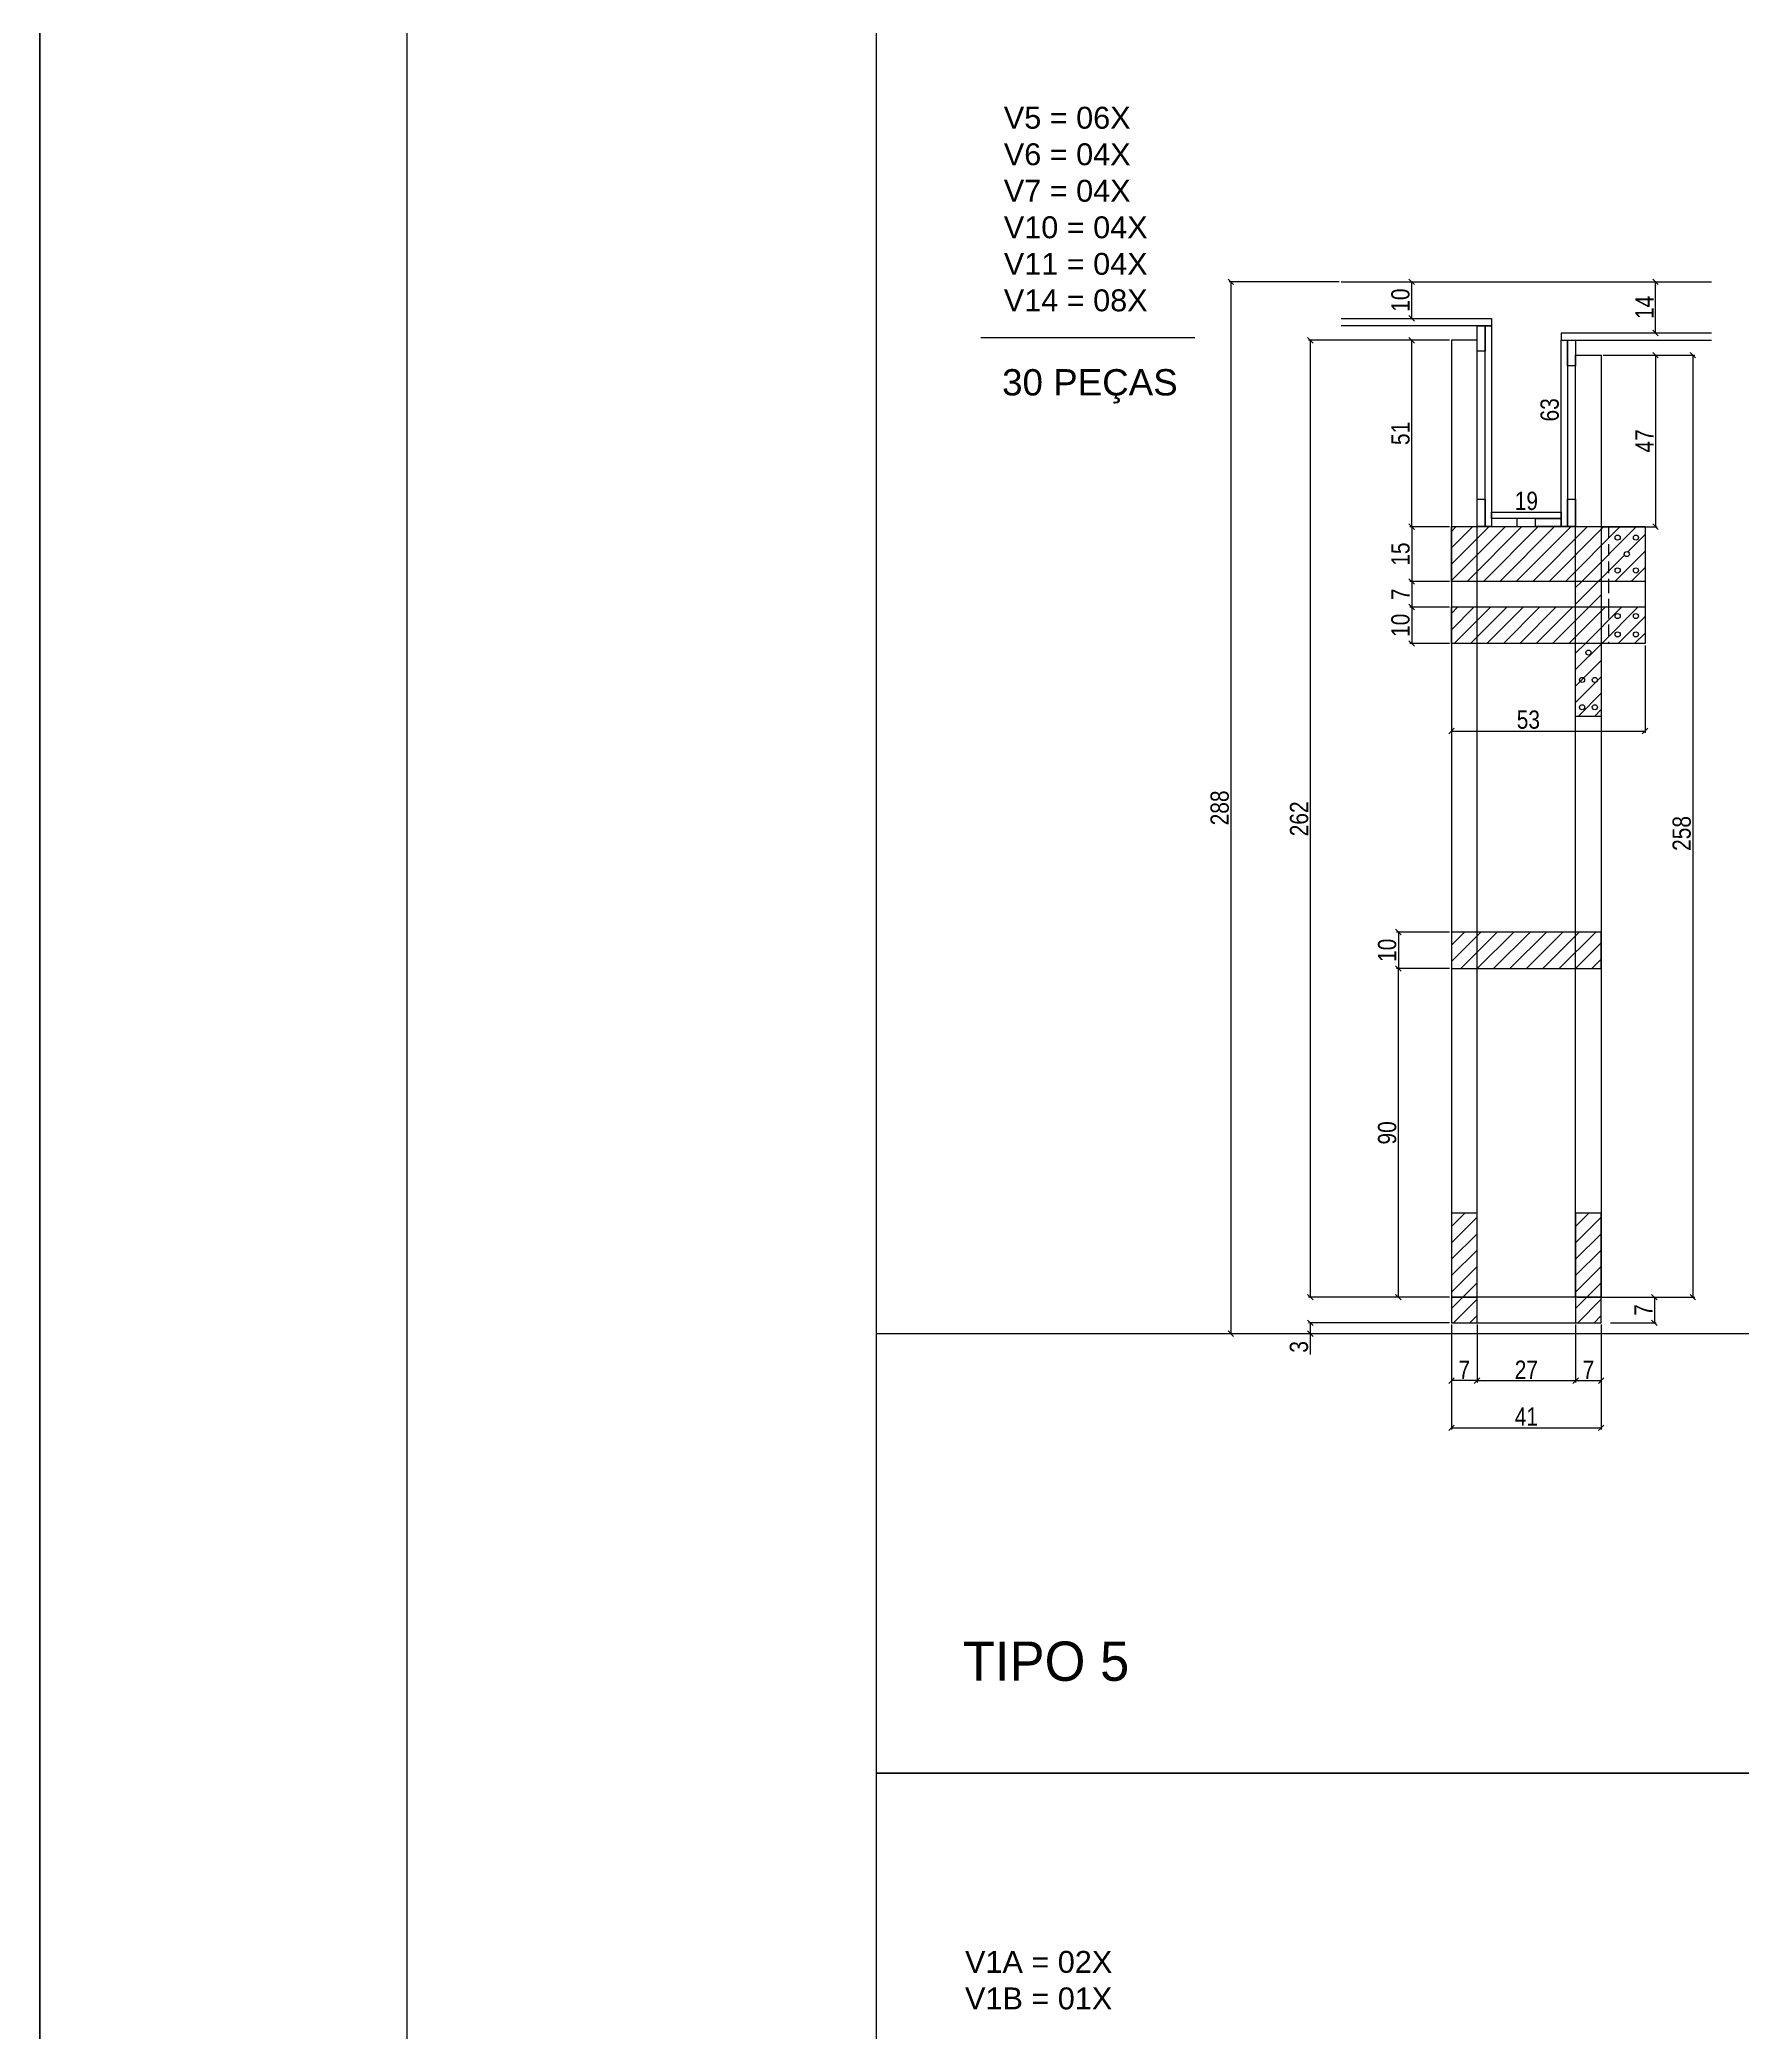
# Model space of a CAD drawing. Extents: x 16965 to 24320, y 205100 to 209880.
# Drawn here: x 16965 to 17897, y 206505 to 207596 of the extents above; entities that cross this region are included whole.
import ezdxf

# ---------------------------------------------------------------- set-up
doc = ezdxf.new("R2010")
doc.units = 0
doc.linetypes.add('DASHED2', pattern=[9.525, 6.35, -3.175])
doc.layers.get('0').update_dxf_attribs({"linetype": 'CONTINUOUS'})
doc.layers.get('DEFPOINTS').update_dxf_attribs({"linetype": 'CONTINUOUS'})
for name, color, linetype in [('8', 111, 'CONTINUOUS'), ('COTA', 241, 'CONTINUOUS'), ('detalhes', 4, 'CONTINUOUS'), ('HACHURA', 8, 'CONTINUOUS'), ('TIRAS REESCORAMENTO', 252, 'CONTINUOUS'), ('VIGAS', 3, 'CONTINUOUS')]:
    doc.layers.add(name, color=color, linetype=linetype)
doc.layers.add('FOLHA', color=255, linetype='CONTINUOUS', lineweight=40)
doc.styles.add('COTA TECNICA 2X', font='techl___.ttf', dxfattribs={"height": 10})
doc.styles.add('R80-50', font='arial.ttf', dxfattribs={"height": 10})
doc.styles.add('ROMAS860', font='ROMAS860.SHX', dxfattribs={"height": 8.5})
doc.dimstyles.new('SECAO', dxfattribs={"dimscale": 0.333333, "dimtxt": 5, "dimasz": 9, "dimexe": 3, "dimexo": 3, "dimgap": 3, "dimtad": 1, "dimdec": 1, "dimlfac": 0.5, "dimzin": 12, "dimdsep": 46, "dimtxsty": 'COTA TECNICA 2X', "dimblk1": 'OBLIQUE', "dimblk2": 'OBLIQUE', "dimsah": 1, "dimcen": 0.9, "dimclrd": 4, "dimclre": 4, "dimclrt": 240, "dimadec": 1, "dimazin": 3, "dimtfac": 1, "dimtdec": 1, "dimtmove": 0, "dimatfit": 3, "dimfxl": 1, "dimtolj": 1, "dimtzin": 12, "dimarcsym": 0})
pattern_1 = [(45, (-5854.2604, 9005.817), (-4.49012806, 4.49012806), [])]

# ---------------------------------------------------------------- blocks, each defined once
blk = doc.blocks.new('_Oblique')
at = {"color": 0, "linetype": 'ByBlock', "lineweight": -2}
blk.add_line((-0.5, -0.5), (0.5, 0.5), dxfattribs=at)
blk = doc.blocks.new('*D2942')
at = {"layer": 'DEFPOINTS', "color": 0, "transparency": 16777216}
for p in [(17737.6, 207431.2), (17660.3, 206907.1), (17737.6, 206907.1)]:
    blk.add_point(p, dxfattribs=at)
at = {"layer": 'detalhes', "color": 4, "lineweight": -2, "transparency": 16777216}
for p, q in [((17736.6, 207431.2), (17659.3, 207431.2)), ((17660.3, 207431.2), (17660.3, 206907.1)), ((17736.6, 206907.1), (17659.3, 206907.1))]:
    blk.add_line(p, q, dxfattribs=at)
at = {"layer": 'detalhes', "color": 4, "lineweight": -2, "transparency": 16777216, "xscale": 3, "yscale": 3, "zscale": 3}
for p, rotation in [((17660.3, 207431.2), 90), ((17660.3, 206907.1), 270)]:
    blk.add_blockref('_Oblique', p, dxfattribs=dict(at, rotation=rotation))
at = {"layer": 'detalhes', "color": 240, "transparency": 16777216, "insert": (17654.2, 207169.1), "char_height": 10, "attachment_point": 5, "rotation": 90, "style": 'COTA TECNICA 2X'}
blk.add_mtext('\\A1;262', dxfattribs=at)
blk = doc.blocks.new('*D2943')
at = {"layer": 'DEFPOINTS', "color": 0, "transparency": 16777216}
for p in [(17737.6, 206893.1), (17819.6, 206893.1), (17819.6, 206835.6)]:
    blk.add_point(p, dxfattribs=at)
at = {"layer": 'detalhes', "color": 4, "lineweight": -2, "transparency": 16777216}
for p, q in [((17737.6, 206892.1), (17737.6, 206834.6)), ((17819.6, 206892.1), (17819.6, 206834.6)), ((17737.6, 206835.6), (17819.6, 206835.6))]:
    blk.add_line(p, q, dxfattribs=at)
at = {"layer": 'detalhes', "color": 4, "lineweight": -2, "transparency": 16777216, "xscale": 3, "yscale": 3, "zscale": 3, "rotation": 180}
blk.add_blockref('_Oblique', (17737.6, 206835.6), dxfattribs=at)
at = {"layer": 'detalhes', "color": 4, "lineweight": -2, "transparency": 16777216, "xscale": 3, "yscale": 3, "zscale": 3}
blk.add_blockref('_Oblique', (17819.6, 206835.6), dxfattribs=at)
at = {"layer": 'detalhes', "color": 240, "transparency": 16777216, "insert": (17778.6, 206841.7), "char_height": 10, "attachment_point": 5, "style": 'COTA TECNICA 2X'}
blk.add_mtext('\\A1;41', dxfattribs=at)
blk = doc.blocks.new('*D2944')
at = {"layer": 'DEFPOINTS', "color": 0, "transparency": 16777216}
for p in [(17751.6, 206893.1), (17805.6, 206893.1), (17805.6, 206861.4)]:
    blk.add_point(p, dxfattribs=at)
at = {"layer": 'detalhes', "color": 4, "lineweight": -2, "transparency": 16777216}
for p, q in [((17751.6, 206892.1), (17751.6, 206860.4)), ((17805.6, 206892.1), (17805.6, 206860.4)), ((17751.6, 206861.4), (17805.6, 206861.4))]:
    blk.add_line(p, q, dxfattribs=at)
at = {"layer": 'detalhes', "color": 4, "lineweight": -2, "transparency": 16777216, "xscale": 3, "yscale": 3, "zscale": 3, "rotation": 180}
blk.add_blockref('_Oblique', (17751.6, 206861.4), dxfattribs=at)
at = {"layer": 'detalhes', "color": 4, "lineweight": -2, "transparency": 16777216, "xscale": 3, "yscale": 3, "zscale": 3}
blk.add_blockref('_Oblique', (17805.6, 206861.4), dxfattribs=at)
at = {"layer": 'detalhes', "color": 240, "transparency": 16777216, "insert": (17778.6, 206867.4), "char_height": 10, "attachment_point": 5, "style": 'COTA TECNICA 2X'}
blk.add_mtext('\\A1;27', dxfattribs=at)
blk = doc.blocks.new('*D2945')
at = {"layer": 'DEFPOINTS', "color": 0, "transparency": 16777216}
for p in [(17805.6, 206861.4), (17819.6, 206861.4), (17819.6, 206861.4)]:
    blk.add_point(p, dxfattribs=at)
at = {"layer": 'detalhes', "color": 4, "lineweight": -2, "transparency": 16777216}
blk.add_line((17805.6, 206861.4), (17819.6, 206861.4), dxfattribs=at)
at = {"layer": 'detalhes', "color": 4, "lineweight": -2, "transparency": 16777216, "xscale": 3, "yscale": 3, "zscale": 3, "rotation": 180}
blk.add_blockref('_Oblique', (17805.6, 206861.4), dxfattribs=at)
at = {"layer": 'detalhes', "color": 4, "lineweight": -2, "transparency": 16777216, "xscale": 3, "yscale": 3, "zscale": 3}
blk.add_blockref('_Oblique', (17819.6, 206861.4), dxfattribs=at)
at = {"layer": 'detalhes', "color": 240, "transparency": 16777216, "insert": (17812.6, 206867.4), "char_height": 10, "attachment_point": 5, "style": 'COTA TECNICA 2X'}
blk.add_mtext('\\A1;7', dxfattribs=at)
blk = doc.blocks.new('*D2946')
at = {"layer": 'DEFPOINTS', "color": 0, "transparency": 16777216}
for p in [(17737.6, 206861.4), (17737.6, 206861.4), (17751.6, 206861.4)]:
    blk.add_point(p, dxfattribs=at)
at = {"layer": 'detalhes', "color": 4, "lineweight": -2, "transparency": 16777216}
blk.add_line((17751.6, 206861.4), (17737.6, 206861.4), dxfattribs=at)
at = {"layer": 'detalhes', "color": 4, "lineweight": -2, "transparency": 16777216, "xscale": 3, "yscale": 3, "zscale": 3, "rotation": 180}
blk.add_blockref('_Oblique', (17737.6, 206861.4), dxfattribs=at)
at = {"layer": 'detalhes', "color": 4, "lineweight": -2, "transparency": 16777216, "xscale": 3, "yscale": 3, "zscale": 3}
blk.add_blockref('_Oblique', (17751.6, 206861.4), dxfattribs=at)
at = {"layer": 'detalhes', "color": 240, "transparency": 16777216, "insert": (17744.6, 206867.4), "char_height": 10, "attachment_point": 5, "style": 'COTA TECNICA 2X'}
blk.add_mtext('\\A1;7', dxfattribs=at)
blk = doc.blocks.new('*D2947')
at = {"layer": 'DEFPOINTS', "color": 0, "transparency": 16777216}
for p in [(17737.6, 207107.1), (17708.5, 207087.1), (17737.6, 207087.1)]:
    blk.add_point(p, dxfattribs=at)
at = {"layer": 'detalhes', "color": 4, "lineweight": -2, "transparency": 16777216}
for p, q in [((17736.6, 207107.1), (17707.5, 207107.1)), ((17708.5, 207107.1), (17708.5, 207087.1)), ((17736.6, 207087.1), (17707.5, 207087.1))]:
    blk.add_line(p, q, dxfattribs=at)
at = {"layer": 'detalhes', "color": 4, "lineweight": -2, "transparency": 16777216, "xscale": 3, "yscale": 3, "zscale": 3}
for p, rotation in [((17708.5, 207107.1), 90), ((17708.5, 207087.1), 270)]:
    blk.add_blockref('_Oblique', p, dxfattribs=dict(at, rotation=rotation))
at = {"layer": 'detalhes', "color": 240, "transparency": 16777216, "insert": (17702.4, 207097.1), "char_height": 10, "attachment_point": 5, "rotation": 90, "style": 'COTA TECNICA 2X'}
blk.add_mtext('\\A1;10', dxfattribs=at)
blk = doc.blocks.new('*D2948')
at = {"layer": 'DEFPOINTS', "color": 0, "transparency": 16777216}
for p in [(17715.8, 207431.2), (17737.6, 207431.2), (17737.6, 207329.1)]:
    blk.add_point(p, dxfattribs=at)
at = {"layer": 'detalhes', "color": 4, "lineweight": -2, "transparency": 16777216}
for p, q in [((17736.6, 207431.2), (17714.8, 207431.2)), ((17715.8, 207329.1), (17715.8, 207431.2)), ((17736.6, 207329.1), (17714.8, 207329.1))]:
    blk.add_line(p, q, dxfattribs=at)
at = {"layer": 'detalhes', "color": 4, "lineweight": -2, "transparency": 16777216, "xscale": 3, "yscale": 3, "zscale": 3}
for p, rotation in [((17715.8, 207431.2), 90), ((17715.8, 207329.1), 270)]:
    blk.add_blockref('_Oblique', p, dxfattribs=dict(at, rotation=rotation))
at = {"layer": 'detalhes', "color": 240, "transparency": 16777216, "insert": (17709.7, 207380.2), "char_height": 10, "attachment_point": 5, "rotation": 90, "style": 'COTA TECNICA 2X'}
blk.add_mtext('\\A1;51', dxfattribs=at)
blk = doc.blocks.new('*D2949')
at = {"layer": 'DEFPOINTS', "color": 0, "transparency": 16777216}
for p in [(17819.6, 207423.1), (17819.6, 207329.1), (17849.3, 207329.1)]:
    blk.add_point(p, dxfattribs=at)
at = {"layer": 'detalhes', "color": 4, "lineweight": -2, "transparency": 16777216}
for p, q in [((17820.6, 207423.1), (17850.3, 207423.1)), ((17849.3, 207423.1), (17849.3, 207329.1)), ((17820.6, 207329.1), (17850.3, 207329.1))]:
    blk.add_line(p, q, dxfattribs=at)
at = {"layer": 'detalhes', "color": 4, "lineweight": -2, "transparency": 16777216, "xscale": 3, "yscale": 3, "zscale": 3}
for p, rotation in [((17849.3, 207423.1), 90), ((17849.3, 207329.1), 270)]:
    blk.add_blockref('_Oblique', p, dxfattribs=dict(at, rotation=rotation))
at = {"layer": 'detalhes', "color": 240, "transparency": 16777216, "insert": (17843.3, 207376.1), "char_height": 10, "attachment_point": 5, "rotation": 90, "style": 'COTA TECNICA 2X'}
blk.add_mtext('\\A1;47', dxfattribs=at)
blk = doc.blocks.new('*D2950')
at = {"layer": 'DEFPOINTS', "color": 0, "transparency": 16777216}
for p in [(17677.1, 207463.2), (17616.8, 206887.1), (17737.6, 206887.1)]:
    blk.add_point(p, dxfattribs=at)
at = {"layer": 'detalhes', "color": 4, "lineweight": -2, "transparency": 16777216}
for p, q in [((17676.1, 207463.2), (17615.8, 207463.2)), ((17616.8, 207463.2), (17616.8, 206887.1)), ((17736.6, 206887.1), (17615.8, 206887.1))]:
    blk.add_line(p, q, dxfattribs=at)
at = {"layer": 'detalhes', "color": 4, "lineweight": -2, "transparency": 16777216, "xscale": 3, "yscale": 3, "zscale": 3}
for p, rotation in [((17616.8, 207463.2), 90), ((17616.8, 206887.1), 270)]:
    blk.add_blockref('_Oblique', p, dxfattribs=dict(at, rotation=rotation))
at = {"layer": 'detalhes', "color": 240, "transparency": 16777216, "insert": (17610.7, 207175.1), "char_height": 10, "attachment_point": 5, "rotation": 90, "style": 'COTA TECNICA 2X'}
blk.add_mtext('\\A1;288', dxfattribs=at)
blk = doc.blocks.new('*D2951')
at = {"layer": 'DEFPOINTS', "color": 0, "transparency": 16777216}
for p in [(17737.6, 206893.1), (17660.3, 206887.1), (17737.6, 206887.1)]:
    blk.add_point(p, dxfattribs=at)
at = {"layer": 'detalhes', "color": 4, "lineweight": -2, "transparency": 16777216}
for p, q in [((17736.6, 206893.1), (17659.3, 206893.1)), ((17660.3, 206893.1), (17660.3, 206887.1)), ((17736.6, 206887.1), (17659.3, 206887.1)), ((17660.3, 206887.1), (17660.3, 206875.8))]:
    blk.add_line(p, q, dxfattribs=at)
at = {"layer": 'detalhes', "color": 4, "lineweight": -2, "transparency": 16777216, "xscale": 3, "yscale": 3, "zscale": 3}
for p, rotation in [((17660.3, 206893.1), 90), ((17660.3, 206887.1), 270)]:
    blk.add_blockref('_Oblique', p, dxfattribs=dict(at, rotation=rotation))
at = {"layer": 'detalhes', "color": 240, "transparency": 16777216, "insert": (17654.1, 206879.9), "char_height": 10, "attachment_point": 5, "rotation": 90, "style": 'COTA TECNICA 2X'}
blk.add_mtext('\\A1;3', dxfattribs=at)
blk = doc.blocks.new('*D2952')
at = {"layer": 'DEFPOINTS', "color": 0, "transparency": 16777216}
for p in [(17774.6, 207463.2), (17797.6, 207463.2), (17774.6, 207337.1)]:
    blk.add_point(p, dxfattribs=at)
at = {"layer": 'detalhes', "color": 240, "transparency": 16777216, "insert": (17791.4, 207393.1), "char_height": 10, "attachment_point": 5, "rotation": 90, "style": 'COTA TECNICA 2X'}
blk.add_mtext('\\A1;63', dxfattribs=at)
blk = doc.blocks.new('*D2953')
at = {"layer": 'DEFPOINTS', "color": 0, "transparency": 16777216}
for p in [(17759.6, 207337.1), (17797.6, 207337.1), (17797.6, 207337.1)]:
    blk.add_point(p, dxfattribs=at)
at = {"layer": 'detalhes', "color": 240, "transparency": 16777216, "insert": (17778.6, 207343.2), "char_height": 10, "attachment_point": 5, "style": 'COTA TECNICA 2X'}
blk.add_mtext('\\A1;19', dxfattribs=at)
blk = doc.blocks.new('*D2954')
at = {"layer": 'DEFPOINTS', "color": 0, "transparency": 16777216}
for p in [(17708.5, 207087.1), (17737.6, 207087.1), (17736.6, 206907.1)]:
    blk.add_point(p, dxfattribs=at)
at = {"layer": 'detalhes', "color": 4, "lineweight": -2, "transparency": 16777216}
for p, q in [((17736.6, 207087.1), (17707.5, 207087.1)), ((17708.5, 206907.1), (17708.5, 207087.1)), ((17735.6, 206907.1), (17707.5, 206907.1))]:
    blk.add_line(p, q, dxfattribs=at)
at = {"layer": 'detalhes', "color": 4, "lineweight": -2, "transparency": 16777216, "xscale": 3, "yscale": 3, "zscale": 3}
for p, rotation in [((17708.5, 207087.1), 90), ((17708.5, 206907.1), 270)]:
    blk.add_blockref('_Oblique', p, dxfattribs=dict(at, rotation=rotation))
at = {"layer": 'detalhes', "color": 240, "transparency": 16777216, "insert": (17702.4, 206997.1), "char_height": 10, "attachment_point": 5, "rotation": 90, "style": 'COTA TECNICA 2X'}
blk.add_mtext('\\A1;90', dxfattribs=at)
blk = doc.blocks.new('*D2955')
at = {"layer": 'DEFPOINTS', "color": 0, "transparency": 16777216}
for p in [(17737.6, 207289.1), (17843.6, 207265.1), (17843.6, 207217.2)]:
    blk.add_point(p, dxfattribs=at)
at = {"layer": 'detalhes', "color": 4, "lineweight": -2, "transparency": 16777216}
for p, q in [((17737.6, 207288.1), (17737.6, 207216.2)), ((17843.6, 207264.1), (17843.6, 207216.2)), ((17737.6, 207217.2), (17843.6, 207217.2))]:
    blk.add_line(p, q, dxfattribs=at)
at = {"layer": 'detalhes', "color": 4, "lineweight": -2, "transparency": 16777216, "xscale": 3, "yscale": 3, "zscale": 3, "rotation": 180}
blk.add_blockref('_Oblique', (17737.6, 207217.2), dxfattribs=at)
at = {"layer": 'detalhes', "color": 4, "lineweight": -2, "transparency": 16777216, "xscale": 3, "yscale": 3, "zscale": 3}
blk.add_blockref('_Oblique', (17843.6, 207217.2), dxfattribs=at)
at = {"layer": 'detalhes', "color": 240, "transparency": 16777216, "insert": (17779.7, 207223.4), "char_height": 10, "attachment_point": 5, "style": 'COTA TECNICA 2X'}
blk.add_mtext('\\A1;53', dxfattribs=at)
blk = doc.blocks.new('*D2956')
at = {"layer": 'DEFPOINTS', "color": 0, "transparency": 16777216}
for p in [(17820.6, 207423.1), (17820.6, 206907.1), (17869.8, 206907.1)]:
    blk.add_point(p, dxfattribs=at)
at = {"layer": 'detalhes', "color": 4, "lineweight": -2, "transparency": 16777216}
for p, q in [((17821.6, 207423.1), (17870.8, 207423.1)), ((17869.8, 207423.1), (17869.8, 206907.1)), ((17821.6, 206907.1), (17870.8, 206907.1))]:
    blk.add_line(p, q, dxfattribs=at)
at = {"layer": 'detalhes', "color": 4, "lineweight": -2, "transparency": 16777216, "xscale": 3, "yscale": 3, "zscale": 3}
for p, rotation in [((17869.8, 207423.1), 90), ((17869.8, 206907.1), 270)]:
    blk.add_blockref('_Oblique', p, dxfattribs=dict(at, rotation=rotation))
at = {"layer": 'detalhes', "color": 240, "transparency": 16777216, "insert": (17863.7, 207161.1), "char_height": 10, "attachment_point": 5, "rotation": 90, "style": 'COTA TECNICA 2X'}
blk.add_mtext('\\A1;258', dxfattribs=at)
blk = doc.blocks.new('*D2957')
at = {"layer": 'DEFPOINTS', "color": 0, "transparency": 16777216}
for p in [(17805.6, 206907.1), (17823.6, 206893.1), (17848.7, 206893.1)]:
    blk.add_point(p, dxfattribs=at)
at = {"layer": 'detalhes', "color": 4, "lineweight": -2, "transparency": 16777216}
for p, q in [((17806.6, 206907.1), (17849.7, 206907.1)), ((17848.7, 206907.1), (17848.7, 206893.1)), ((17824.6, 206893.1), (17849.7, 206893.1))]:
    blk.add_line(p, q, dxfattribs=at)
at = {"layer": 'detalhes', "color": 4, "lineweight": -2, "transparency": 16777216, "xscale": 3, "yscale": 3, "zscale": 3}
for p, rotation in [((17848.7, 206907.1), 90), ((17848.7, 206893.1), 270)]:
    blk.add_blockref('_Oblique', p, dxfattribs=dict(at, rotation=rotation))
at = {"layer": 'detalhes', "color": 240, "transparency": 16777216, "insert": (17842.7, 206900.1), "char_height": 10, "attachment_point": 5, "rotation": 90, "style": 'COTA TECNICA 2X'}
blk.add_mtext('\\A1;7', dxfattribs=at)
blk = doc.blocks.new('*D2939')
at = {"layer": 'DEFPOINTS', "color": 0, "transparency": 16777216}
for p in [(17737.6, 207329.1), (17715.8, 207299.1), (17737.6, 207299.1)]:
    blk.add_point(p, dxfattribs=at)
at = {"layer": 'detalhes', "color": 4, "lineweight": -2, "transparency": 16777216}
for p, q in [((17736.6, 207329.1), (17714.8, 207329.1)), ((17715.8, 207329.1), (17715.8, 207299.1)), ((17736.6, 207299.1), (17714.8, 207299.1))]:
    blk.add_line(p, q, dxfattribs=at)
at = {"layer": 'detalhes', "color": 4, "lineweight": -2, "transparency": 16777216, "xscale": 3, "yscale": 3, "zscale": 3}
for p, rotation in [((17715.8, 207329.1), 90), ((17715.8, 207299.1), 270)]:
    blk.add_blockref('_Oblique', p, dxfattribs=dict(at, rotation=rotation))
at = {"layer": 'detalhes', "color": 240, "transparency": 16777216, "insert": (17709.7, 207314.1), "char_height": 10, "attachment_point": 5, "rotation": 90, "style": 'COTA TECNICA 2X'}
blk.add_mtext('\\A1;15', dxfattribs=at)
blk = doc.blocks.new('*D2940')
at = {"layer": 'DEFPOINTS', "color": 0, "transparency": 16777216}
for p in [(17737.6, 207285.1), (17715.8, 207265.1), (17737.6, 207265.1)]:
    blk.add_point(p, dxfattribs=at)
at = {"layer": 'detalhes', "color": 4, "lineweight": -2, "transparency": 16777216}
for p, q in [((17736.6, 207285.1), (17714.8, 207285.1)), ((17715.8, 207285.1), (17715.8, 207265.1)), ((17736.6, 207265.1), (17714.8, 207265.1))]:
    blk.add_line(p, q, dxfattribs=at)
at = {"layer": 'detalhes', "color": 4, "lineweight": -2, "transparency": 16777216, "xscale": 3, "yscale": 3, "zscale": 3}
for p, rotation in [((17715.8, 207285.1), 90), ((17715.8, 207265.1), 270)]:
    blk.add_blockref('_Oblique', p, dxfattribs=dict(at, rotation=rotation))
at = {"layer": 'detalhes', "color": 240, "transparency": 16777216, "insert": (17709.7, 207275.1), "char_height": 10, "attachment_point": 5, "rotation": 90, "style": 'COTA TECNICA 2X'}
blk.add_mtext('\\A1;10', dxfattribs=at)
blk = doc.blocks.new('*D2941')
at = {"layer": 'DEFPOINTS', "color": 0, "transparency": 16777216}
for p in [(17737.6, 207299.1), (17715.8, 207285.1), (17737.6, 207285.1)]:
    blk.add_point(p, dxfattribs=at)
at = {"layer": 'detalhes', "color": 4, "lineweight": -2, "transparency": 16777216}
for p, q in [((17736.6, 207299.1), (17714.8, 207299.1)), ((17715.8, 207299.1), (17715.8, 207285.1)), ((17736.6, 207285.1), (17714.8, 207285.1))]:
    blk.add_line(p, q, dxfattribs=at)
at = {"layer": 'detalhes', "color": 4, "lineweight": -2, "transparency": 16777216, "xscale": 3, "yscale": 3, "zscale": 3}
for p, rotation in [((17715.8, 207299.1), 90), ((17715.8, 207285.1), 270)]:
    blk.add_blockref('_Oblique', p, dxfattribs=dict(at, rotation=rotation))
at = {"layer": 'detalhes', "color": 240, "transparency": 16777216, "insert": (17709.7, 207292.1), "char_height": 10, "attachment_point": 5, "rotation": 90, "style": 'COTA TECNICA 2X'}
blk.add_mtext('\\A1;7', dxfattribs=at)
blk = doc.blocks.new('*D2958')
at = {"layer": 'DEFPOINTS', "color": 0, "transparency": 16777216}
for p in [(17849.3, 207463.2), (17849.3, 207463.2), (17849.3, 207435.2)]:
    blk.add_point(p, dxfattribs=at)
at = {"layer": 'detalhes', "color": 4, "lineweight": -2, "transparency": 16777216}
for p, q in [((17849.3, 207435.2), (17849.3, 207463.2)), ((17850.3, 207463.2), (17850.3, 207463.2)), ((17850.3, 207435.2), (17850.3, 207435.2))]:
    blk.add_line(p, q, dxfattribs=at)
at = {"layer": 'detalhes', "color": 4, "lineweight": -2, "transparency": 16777216, "xscale": 3, "yscale": 3, "zscale": 3}
for p, rotation in [((17849.3, 207463.2), 90), ((17849.3, 207435.2), 270)]:
    blk.add_blockref('_Oblique', p, dxfattribs=dict(at, rotation=rotation))
at = {"layer": 'detalhes', "color": 240, "transparency": 16777216, "insert": (17843.3, 207449.2), "char_height": 10, "attachment_point": 5, "rotation": 90, "style": 'COTA TECNICA 2X'}
blk.add_mtext('\\A1;14', dxfattribs=at)
blk = doc.blocks.new('*D2959')
at = {"layer": 'DEFPOINTS', "color": 0, "transparency": 16777216}
for p in [(17715.8, 207463.2), (17715.8, 207463.2), (17715.8, 207443.2)]:
    blk.add_point(p, dxfattribs=at)
at = {"layer": 'detalhes', "color": 4, "lineweight": -2, "transparency": 16777216}
for p, q in [((17714.8, 207463.2), (17714.8, 207463.2)), ((17715.8, 207443.2), (17715.8, 207463.2)), ((17714.8, 207443.2), (17714.8, 207443.2))]:
    blk.add_line(p, q, dxfattribs=at)
at = {"layer": 'detalhes', "color": 4, "lineweight": -2, "transparency": 16777216, "xscale": 3, "yscale": 3, "zscale": 3}
for p, rotation in [((17715.8, 207463.2), 90), ((17715.8, 207443.2), 270)]:
    blk.add_blockref('_Oblique', p, dxfattribs=dict(at, rotation=rotation))
at = {"layer": 'detalhes', "color": 240, "transparency": 16777216, "insert": (17709.7, 207453.2), "char_height": 10, "attachment_point": 5, "rotation": 90, "style": 'COTA TECNICA 2X'}
blk.add_mtext('\\A1;10', dxfattribs=at)

msp = doc.modelspace()

# ---------------------------------------------------------------- hatches: boundary and pattern name
at = {"layer": 'COTA'}
h = msp.add_hatch(dxfattribs=at)
h.set_pattern_fill('ANSI31', color=256, scale=2, style=0)
h.set_pattern_definition(pattern_1)
h.paths.add_polyline_path([(17843.59, 207329.14), (17737.59, 207329.14), (17737.59, 207299.14), (17843.59, 207299.14)])
edge = h.paths.add_edge_path(flags=16)
edge.add_arc((17828.59, 207305.14), 1.4, 0, 360)
edge = h.paths.add_edge_path(flags=16)
edge.add_arc((17833.59, 207314.14), 1.4, 0, 360)
edge = h.paths.add_edge_path(flags=16)
edge.add_arc((17828.59, 207323.14), 1.4, 0, 360)
edge = h.paths.add_edge_path(flags=16)
edge.add_arc((17838.59, 207305.14), 1.4, 0, 360)
edge = h.paths.add_edge_path(flags=16)
edge.add_arc((17838.59, 207323.14), 1.4, 0, 360)
h = msp.add_hatch(dxfattribs=at)
h.set_pattern_fill('ANSI31', color=256, scale=2, style=0)
h.set_pattern_definition(pattern_1)
h.paths.add_polyline_path([(17805.59, 207299.14), (17805.59, 207285.14), (17819.59, 207285.14), (17819.59, 207299.14)])
h = msp.add_hatch(dxfattribs=at)
h.set_pattern_fill('ANSI31', color=256, scale=2, style=0)
h.set_pattern_definition(pattern_1)
h.paths.add_polyline_path([(17843.59, 207285.14), (17737.59, 207285.14), (17737.59, 207265.14), (17843.59, 207265.14)])
edge = h.paths.add_edge_path(flags=16)
edge.add_arc((17828.59, 207280.14), 1.4, 0, 360)
edge = h.paths.add_edge_path(flags=16)
edge.add_arc((17828.59, 207270.14), 1.4, 0, 360)
edge = h.paths.add_edge_path(flags=16)
edge.add_arc((17838.59, 207280.14), 1.4, 0, 360)
edge = h.paths.add_edge_path(flags=16)
edge.add_arc((17838.59, 207270.14), 1.4, 0, 360)
h = msp.add_hatch(dxfattribs=at)
h.set_pattern_fill('ANSI31', color=256, scale=2, style=0)
h.set_pattern_definition(pattern_1)
h.paths.add_polyline_path([(17805.59, 207225.2), (17819.59, 207225.2), (17819.59, 207265.14), (17805.59, 207265.14)])
h = msp.add_hatch(dxfattribs=at)
h.set_pattern_fill('ANSI31', color=256, scale=2, style=0)
h.set_pattern_definition([(45, (-5854.2604, 8985.817), (-4.49012806, 4.49012806), [])])
h.paths.add_polyline_path([(17819.59, 207107.11), (17737.59, 207107.11), (17737.59, 207087.11), (17819.59, 207087.11)])
h = msp.add_hatch(dxfattribs=at)
h.set_pattern_fill('ANSI31', color=256, scale=2, style=0)
h.set_pattern_definition([(45, (-2106.627, 201083.9064), (-4.490128, 4.490128), [])])
h.paths.add_polyline_path([(17737.59, 206893.1), (17751.59, 206893.1), (17751.59, 206953.1), (17737.59, 206953.1)])
h = msp.add_hatch(dxfattribs=at)
h.set_pattern_fill('ANSI31', color=256, scale=2, style=0)
h.set_pattern_definition([(45, (-2038.627, 201083.9064), (-4.490128, 4.490128), [])])
h.paths.add_polyline_path([(17805.59, 206893.1), (17819.59, 206893.1), (17819.59, 206953.1), (17805.59, 206953.1)])

# ---------------------------------------------------------------- linework, layer by layer
at = {"color": 30}
msp.add_line((17165.77, 205180.82), (17165.77, 209799.92), dxfattribs=at)
at = {"linetype": 'Continuous'}
msp.add_line((17843.59, 207299.14), (17843.59, 207285.14), dxfattribs=at)
msp.add_line((17819.59, 207225.2), (17805.59, 207225.2))
at = {"color": 143, "true_color": 0x7aafdf}
msp.add_lwpolyline([(18019.58, 206646.49), (17422.76, 206646.49), (17422.76, 207611.27), (18019.58, 207611.27)], close=True, dxfattribs=at)
at = {"linetype": 'Continuous'}
for points in [[(17737.59, 206907.1), (17751.59, 206907.1), (17751.59, 207431.19), (17737.59, 207431.19)], [(17819.59, 206907.1), (17805.59, 206907.1), (17805.59, 207423.07), (17819.59, 207423.07)], [(17843.59, 207299.14), (17737.59, 207299.14), (17737.59, 207329.14), (17843.59, 207329.14)], [(17843.59, 207265.14), (17737.59, 207265.14), (17737.59, 207285.14), (17843.59, 207285.14)], [(17737.59, 206893.1), (17751.59, 206893.1), (17751.59, 206953.1), (17737.59, 206953.1)], [(17805.59, 206893.1), (17819.59, 206893.1), (17819.59, 206953.1), (17805.59, 206953.1)]]:
    msp.add_lwpolyline(points, close=True, dxfattribs=at)
for points in [[(17737.59, 207087.11), (17819.59, 207087.11), (17819.59, 207107.11), (17737.59, 207107.11), (17737.59, 207087.11)], [(17759.59, 206893.1), (17819.59, 206893.1), (17819.59, 206907.1), (17737.59, 206907.1), (17737.59, 206893.1), (17759.59, 206893.1)]]:
    msp.add_lwpolyline(points, dxfattribs=at)
for centre in [(17828.59, 207323.14), (17838.59, 207323.14), (17833.59, 207314.14), (17828.59, 207305.14), (17838.59, 207305.14), (17828.59, 207280.14), (17838.59, 207280.14), (17828.59, 207270.14), (17838.59, 207270.14), (17812.59, 207260.14), (17809.09, 207245.17), (17816.09, 207245.17), (17809.09, 207230.2), (17816.09, 207230.2)]:
    msp.add_circle(centre, 1.4)
at = {"layer": '8', "color": 32, "linetype": 'Continuous', "true_color": 0xcd6928}
msp.add_lwpolyline([(18019.58, 205681.7), (17422.76, 205681.7), (17422.76, 206646.49), (18019.58, 206646.49)], close=True, dxfattribs=at)
at = {"layer": 'COTA', "linetype": 'DASHED2'}
for p, q in [((17823.59, 207329.14), (17823.59, 207299.14)), ((17823.59, 207299.14), (17823.59, 207285.14)), ((17823.59, 207285.14), (17823.59, 207265.14))]:
    msp.add_line(p, q, dxfattribs=at)
at = {"layer": 'FOLHA'}
msp.add_line((16964.59, 205100.34), (16964.59, 209880.4), dxfattribs=at)
at = {"layer": 'HACHURA', "color": 7}
msp.add_line((17479.84, 207432.69), (17596.99, 207432.69), dxfattribs=at)
at = {"layer": 'TIRAS REESCORAMENTO', "linetype": 'ByBlock'}
for p, q in [((17677.11, 207463.19), (17880.07, 207463.19)), ((18019.58, 206887.1), (17422.76, 206887.1))]:
    msp.add_line(p, q, dxfattribs=at)
for points in [[(17677.11, 207443.19), (17759.59, 207443.19), (17759.59, 207439.19), (17677.11, 207439.19)], [(17759.59, 207329.14), (17755.99, 207329.14), (17755.99, 207439.19), (17759.59, 207439.19), (17759.59, 207329.14)], [(17880.07, 207435.19), (17797.59, 207435.19), (17797.59, 207431.19), (17880.07, 207431.19)], [(17801.19, 207329.14), (17797.59, 207329.14), (17797.59, 207431.19), (17801.19, 207431.19), (17801.19, 207329.14)]]:
    msp.add_lwpolyline(points, dxfattribs=at)
for points in [[(17751.59, 207439.19), (17755.99, 207439.19), (17755.99, 207425.19), (17751.59, 207425.19)], [(17801.19, 207431.19), (17805.59, 207431.19), (17805.59, 207417.19), (17801.19, 207417.19)], [(17751.59, 207344.14), (17755.99, 207344.14), (17755.99, 207329.14), (17751.59, 207329.14)], [(17797.59, 207333.54), (17759.59, 207333.54), (17759.59, 207337.14), (17797.59, 207337.14)], [(17801.19, 207344.14), (17805.59, 207344.14), (17805.59, 207329.14), (17801.19, 207329.14)], [(17773.56, 207329.14), (17773.56, 207333.54), (17759.59, 207333.54), (17759.59, 207329.14)], [(17783.63, 207329.14), (17783.63, 207333.54), (17797.59, 207333.54), (17797.59, 207329.14)]]:
    msp.add_lwpolyline(points, close=True, dxfattribs=at)

# ---------------------------------------------------------------- texts
at = {"linetype": 'Continuous', "style": 'ROMAS860'}
msp.add_text('TIPO 5', height=21.505, dxfattribs=at).set_placement((17470.05, 206697.01))
at = {"layer": 'VIGAS', "color": 7, "attachment_point": 1, "style": 'R80-50'}
for s, width, insert, char_height in [('V5 = 06X\\PV6 = 04X\\PV7 = 04X\\PV10 = 04X\\PV11 = 04X\\PV14 = 08X', 124.324, (17492.46, 207559.1), 12), ('30 PEÇAS', 162.221, (17491.52, 207415.4), 14.4), ('\\PV1A = 02X\\PV1B = 01X', 124.324, (17471.22, 206569.07), 12)]:
    msp.add_mtext_dynamic_manual_height_columns(s, width=width, gutter_width=50, heights=[0], dxfattribs=dict(at, insert=insert, char_height=char_height))

# ---------------------------------------------------------------- dimensions: what is measured, and where the dimension line sits
at = {"layer": 'detalhes', "color": 3}
for base, p1, p2, picture, middle in [((17616.8, 206887.1), (17677.11, 207463.19), (17737.59, 206887.1), '*D2950', (17610.7, 207175.14)), ((17715.82, 207463.19), (17715.82, 207443.19), (17715.82, 207463.19), '*D2959', (17709.72, 207453.19)), ((17849.34, 207463.19), (17849.34, 207435.19), (17849.34, 207463.19), '*D2958', (17843.27, 207449.19)), ((17660.3, 206907.1), (17737.59, 207431.19), (17737.59, 206907.1), '*D2942', (17654.2, 207169.14)), ((17715.82, 207431.19), (17737.59, 207329.14), (17737.59, 207431.19), '*D2948', (17709.71, 207380.17)), ((17849.34, 207329.14), (17819.59, 207423.07), (17819.59, 207329.14), '*D2949', (17843.27, 207376.1)), ((17715.82, 207299.14), (17737.59, 207329.14), (17737.59, 207299.14), '*D2939', (17709.71, 207314.14)), ((17715.82, 207285.14), (17737.59, 207299.14), (17737.59, 207285.14), '*D2941', (17709.75, 207292.14)), ((17715.82, 207265.14), (17737.59, 207285.14), (17737.59, 207265.14), '*D2940', (17709.72, 207275.14)), ((17708.49, 207087.11), (17737.59, 207107.11), (17737.59, 207087.11), '*D2947', (17702.39, 207097.11)), ((17708.49, 207087.11), (17736.59, 206907.1), (17737.59, 207087.11), '*D2954', (17702.36, 206997.11)), ((17848.74, 206893.1), (17805.59, 206907.1), (17823.65, 206893.1), '*D2957', (17842.67, 206900.1)), ((17660.3, 206887.1), (17737.59, 206893.1), (17737.59, 206887.1), '*D2951', (17654.08, 206879.93))]:
    dim = msp.add_linear_dim(base=base, p1=p1, p2=p2, angle=90, dimstyle='SECAO', dxfattribs=at)
    dim.commit()
    dim.dimension.update_dxf_attribs({"geometry": picture, "text_midpoint": middle})
dim = msp.add_linear_dim(base=(17797.59, 207463.19), p1=(17774.63, 207337.14), p2=(17774.63, 207463.19), angle=90, dimstyle='SECAO', override={"dimse1": 1, "dimse2": 1, "dimsd1": 1, "dimsd2": 1}, dxfattribs=at)
dim.commit()
dim.dimension.update_dxf_attribs({"geometry": '*D2952', "text_midpoint": (17797.59, 207393.11), "dimtype": 160})
dim = msp.add_linear_dim(base=(17869.81, 206907.1), p1=(17820.59, 207423.07), p2=(17820.59, 206907.1), angle=90, dimstyle='SECAO', dxfattribs=at)
dim.commit()
dim.dimension.update_dxf_attribs({"geometry": '*D2956', "text_midpoint": (17869.81, 207161.08), "dimtype": 160})
dim = msp.add_linear_dim(base=(17797.59, 207337.14), p1=(17759.59, 207337.14), p2=(17797.59, 207337.14), dimstyle='SECAO', override={"dimse1": 1, "dimse2": 1, "dimsd1": 1, "dimsd2": 1}, dxfattribs=at)
dim.commit()
dim.dimension.update_dxf_attribs({"geometry": '*D2953', "text_midpoint": (17778.59, 207337.14), "dimtype": 160})
for base, p1, p2, picture, middle in [((17843.59, 207217.22), (17737.59, 207289.14), (17843.59, 207265.14), '*D2955', (17779.73, 207217.22)), ((17819.59, 206835.64), (17737.59, 206893.1), (17819.59, 206893.1), '*D2943', (17778.59, 206835.64)), ((17805.59, 206861.36), (17751.59, 206893.1), (17805.59, 206893.1), '*D2944', (17778.59, 206861.36)), ((17819.59, 206861.36), (17805.59, 206861.36), (17819.59, 206861.36), '*D2945', (17812.59, 206861.36))]:
    dim = msp.add_linear_dim(base=base, p1=p1, p2=p2, dimstyle='SECAO', dxfattribs=at)
    dim.commit()
    dim.dimension.update_dxf_attribs({"geometry": picture, "text_midpoint": middle, "dimtype": 160})
dim = msp.add_linear_dim(base=(17737.59, 206861.36), p1=(17751.59, 206861.36), p2=(17737.59, 206861.36), dimstyle='SECAO', dxfattribs=at)
dim.commit()
dim.dimension.update_dxf_attribs({"geometry": '*D2946', "text_midpoint": (17744.59, 206867.43)})

doc.saveas('drawing.dxf')
